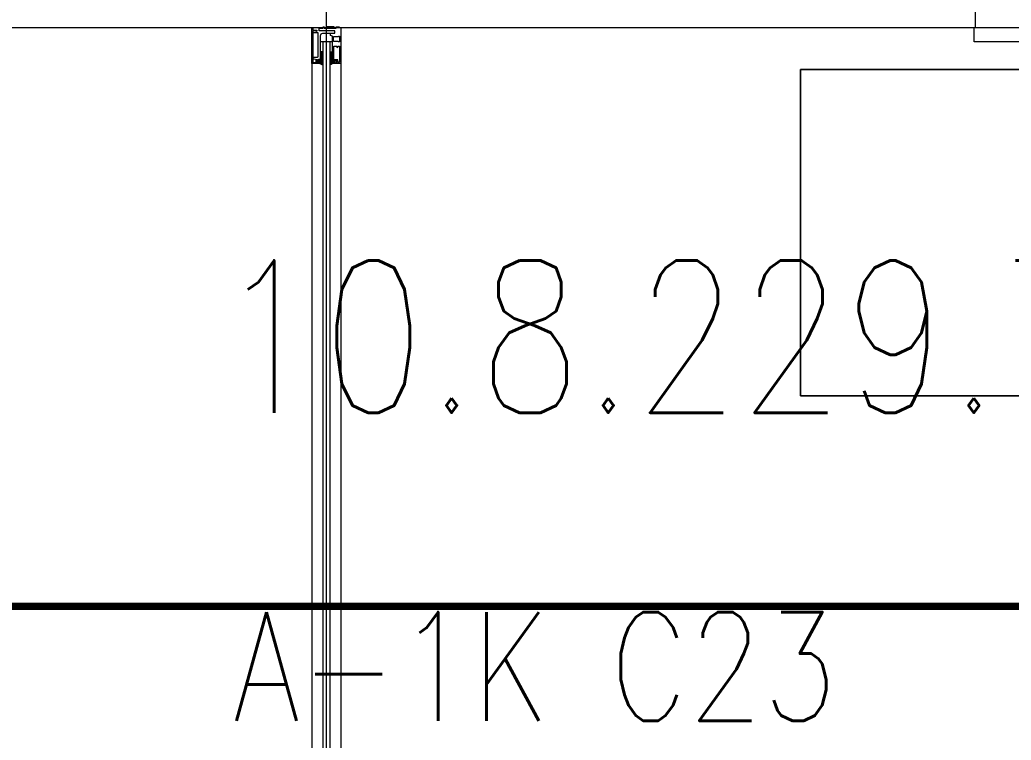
# Model space of a CAD drawing. Extents: x -1281 to 23780, y 0 to 7214.
# Drawn here: x 3655.2 to 3791.9, y 2704.7 to 2804 of the extents above; entities that cross this region are included whole.
import ezdxf
from ezdxf.xclip import XClip

# ---------------------------------------------------------------- set-up
doc = ezdxf.new("R2010")
doc.units = 0
doc.header["$LTSCALE"] = 25
doc.header["$MEASUREMENT"] = 0
doc.header["$XCLIPFRAME"] = 0
doc.linetypes.add('HIDDEN2', pattern=[4.7625, 3.175, -1.5875])
doc.layers.get('0').update_dxf_attribs({"color": 9, "lineweight": 9})
for name, color, linetype, lineweight in [('0 @ 1', 9, 'Continuous', 9), ('05', 9, 'Continuous', 9), ('06D', 9, 'Continuous', 9), ('10', 9, 'Continuous', 9), ('14', 9, 'Continuous', 9), ('15', 9, 'Continuous', 9), ('21', 9, 'Continuous', 9), ('40', 9, 'Continuous', 9), ('40B', 9, 'Continuous', 9), ('E-YAZI', 7, 'Continuous', 30)]:
    doc.layers.add(name, color=color, linetype=linetype, lineweight=lineweight)
doc.styles.add('E-YAZI', font='txttw.shx')
pattern_1 = [(225, (-604.72494, -2171.82614), (-0.0883883476, 0.0883883476), []), (135, (-604.72494, -2171.82614), (0.0883883476, 0.0883883476), [])]

# ---------------------------------------------------------------- blocks, each defined once
blk = doc.blocks.new('Group-41-1')
for p, q in [((384804.5645, 69162.035), (384804.5645, 69161.585)), ((384805.1779, 69162.035), (384804.5645, 69162.035)), ((384805.1779, 69161.585), (384805.1779, 69162.035)), ((384804.5645, 69161.585), (384805.1779, 69161.585))]:
    blk.add_line(p, q)
at = {"flags": 128}
blk.add_lwpolyline([(384804.5645, 69162.035), (384805.1779, 69162.035), (384805.1779, 69161.585), (384804.5645, 69161.585)], close=True, dxfattribs=at)
blk = doc.blocks.new('Group-42-1')
at = {"layer": '05', "color": 7}
blk.add_blockref('Group-41-1', (-1.2267, 0), dxfattribs=at)
blk = doc.blocks.new('fsdfsfsfsfd')
at = {"layer": '06D', "elevation": 0}
blk.add_lwpolyline([(52591.75, -74474.98), (52589.75, -74474.98), (52589.75, -74595.98), (52591.75, -74595.98)], dxfattribs=at)
blk = doc.blocks.new('p-strahle-alüminyumdoğramaprofili')
at = {"layer": '10'}
h = blk.add_hatch(dxfattribs=at)
h.set_pattern_fill('NET', color=256, angle=315, style=0)
h.set_pattern_definition(pattern_1)
h.paths.add_polyline_path([(-4.62, 2.65), (-4.68, 2.65), (-4.72, 2.75), (-4.72, 2.8), (-4.69, 2.8), (-4.69, 2.92), (-4.98, 2.92), (-4.98, 2.8), (-4.95, 2.8), (-4.99, 2.65), (-5.08, 2.66), (-5.25, 2.28), (-5.14, 2.28), (-5.14, 2.33), (-4.98, 2.52, 0.2599), (-4.9, 2.28), (-4.66, 2.28, 0.382682)])
h.paths.add_polyline_path([(-4.86, 2.52), (-4.67, 2.52, -2.16717)], flags=16)
h = blk.add_hatch(dxfattribs=at)
h.set_pattern_fill('NET', color=256, angle=315, style=0)
h.set_pattern_definition([(225, (-608.45214, -2173.53612), (-0.0883883476, 0.0883883476), []), (135, (-608.45214, -2173.53612), (0.0883883476, 0.0883883476), [])])
h.paths.add_polyline_path([(-3.45, 2.28), (-3.45, 2.57), (-4.49, 2.57), (-4.49, 2.28)])
h = blk.add_hatch(dxfattribs=at)
h.set_pattern_fill('NET', color=256, angle=315, style=0)
h.set_pattern_definition([(225, (-629.50454, -2177.58922), (-0.0883883476, 0.0883883476), []), (135, (-629.50454, -2177.58922), (0.0883883476, 0.0883883476), [])])
h.paths.add_polyline_path([(0, 0.68), (0, 1.75), (-0.18, 1.75), (-0.18, 0.68)])
h = blk.add_hatch(dxfattribs=at)
h.set_pattern_fill('NET', color=256, angle=315, style=0)
h.set_pattern_definition(pattern_1)
h.paths.add_polyline_path([(-4.62, 0.88), (-4.68, 0.88), (-4.72, 0.77), (-4.72, 0.73), (-4.69, 0.73), (-4.69, 0.6), (-4.98, 0.6), (-4.98, 0.73), (-4.95, 0.73), (-4.99, 0.88), (-5.08, 0.87), (-5.25, 1.24), (-5.14, 1.24), (-5.14, 1.2), (-4.98, 1.01, -0.2599), (-4.9, 1.24), (-4.66, 1.24, -0.382682)])
h.paths.add_polyline_path([(-4.86, 1), (-4.67, 1, 2.16717)], flags=16)
h = blk.add_hatch(dxfattribs=at)
h.set_pattern_fill('NET', color=256, angle=315, style=0)
h.set_pattern_definition([(225, (-608.45214, -2180.04526), (-0.0883883476, 0.0883883476), []), (135, (-608.45214, -2180.04526), (0.0883883476, 0.0883883476), [])])
h.paths.add_polyline_path([(-3.45, 0.93), (-3.45, 1.24), (-4.49, 1.24), (-4.49, 0.93)])
for points in [[(-0.18, 2.74), (-0.18, 2.21), (0, 2.21), (0, 2.08), (-0.18, 2.08), (-0.18, 0.43), (0, 0.43), (0, 0), (-0.12, 0), (-0.12, -0.24), (-5.09, -0.24), (-5.09, 0.88), (-4.98, 0.88), (-4.94, 0.7), (-4.99, 0.7), (-4.99, 0.33), (-4.71, 0.33), (-4.71, 0.88), (-4.56, 0.88), (-4.52, 0.93), (-1.28, 0.93), (-1.2, 1.22), (-0.9, 1.22), (-0.9, 0.62), (-0.58, 0.62), (-0.58, 2.74)], [(-2.03, 0.78), (-1.35, 0.78), (-1.35, 0.08), (-1.28, 0.04), (-1.28, -0.04), (-2.09, -0.04), (-2.09, 0.1), (-2.03, 0.15)]]:
    blk.add_lwpolyline(points, close=True, dxfattribs=at)
for points in [[(-4.92, 3.6), (-4.92, 3.16), (-4.61, 3.16), (-4.61, 2.87), (-4.52, 2.87), (-4.62, 2.65), (-4.68, 2.65), (-4.72, 2.75), (-4.72, 2.8), (-4.69, 2.8), (-4.69, 3.05), (-4.98, 3.05), (-4.98, 2.8), (-4.95, 2.8), (-4.99, 2.65), (-5.08, 2.66), (-5.07, 3.76), (-0.11, 3.76)], [(-4.69, 2.92), (-4.98, 2.92)], [(-4.52, 2.87), (-4.49, 2.87), (-4.49, 2.26)], [(-5.08, 2.66), (-5.25, 2.28)], [(-4.98, 2.52), (-5.14, 2.33), (-5.14, 2.28)], [(-3.45, 2.26), (-3.45, 2.57)], [(-2.08, 0.93), (-2.08, 2.57)], [(-0.18, 0.68), (0, 0.68), (0, 1.75)], [(-0.18, 1.75), (0, 1.75)], [(-5.09, 0.88), (-5.25, 1.24)], [(-4.98, 1.01), (-5.14, 1.2), (-5.14, 1.24)], [(-4.71, 0.6), (-4.98, 0.6)], [(-2.83, 0.2), (-2.67, 0.2), (-2.67, -0.04), (-4.87, -0.04), (-4.87, 0.19), (-4.57, 0.19), (-4.57, 0.73), (-2.67, 0.73)], [(-4.49, 0.93), (-4.49, 0.93), (-4.49, 1.26)], [(-3.45, 1.26), (-3.45, 0.93)]]:
    blk.add_lwpolyline(points, dxfattribs=at)
for points in [[(-0.57, 3.26), (-0.57, 3.62), (-4.89, 3.62), (-4.89, 3.65, 0.561743), (-4.97, 3.66, 0.595966), (-4.92, 3.6, -2.204878)], [(-4.61, 2.87), (-4.49, 3.45, -0.833203), (-4.18, 3.44, -0.447088)], [(-4.18, 3.44), (-4.18, 2.99, 0.414214), (-4.07, 2.89), (-0.82, 2.89), (-0.82, 3.62)], [(-0.11, 3.76), (-0.11, 3.62), (-0.45, 3.62), (-0.45, 3.14, -1), (-0.66, 3.14)], [(-0.66, 3.14, -0.305404), (-0.57, 3.26, -5.773092)], [(-4.67, 2.52), (-4.86, 2.52, 1)], [(-4.49, 2.57), (-1.23, 2.57, -0.414214), (-0.9, 2.25), (-0.9, 1.22)], [(-4.67, 1), (-4.86, 1, -1)], [(-2.67, 0.73), (-2.67, 0.32), (-2.83, 0.32, 1), (-2.83, 0.2, -1)]]:
    blk.add_lwpolyline(points, format="xyb", dxfattribs=at)
for centre, radius, start, end in [((-4.73, 2.47), 0.253, 168.6676, 234.1258), ((-4.77, 2.44), 0.125, 139.5402, 40.4598), ((-4.84, 2.48), 0.273, 305.9738, 36.4289), ((-4.73, 1.06), 0.253, 125.8742, 191.3324), ((-4.77, 1.08), 0.125, 319.5402, 220.4598), ((-4.84, 1.04), 0.273, 323.5711, 54.0262)]:
    blk.add_arc(centre, radius, start, end, dxfattribs=at)
blk = doc.blocks.new('*U254')
at = {"layer": '06D'}
for points in [[(4.95, 4), (395.29, 4)], [(4.95, 0), (395.28, 0)]]:
    blk.add_lwpolyline(points, dxfattribs=at)
at = {"layer": '15'}
for points in [[(1.96, 2.5), (398.29, 2.5)], [(398.29, 1.5), (1.96, 1.5)]]:
    blk.add_lwpolyline(points, dxfattribs=at)
at = {"layer": '0 @ 1', "linetype": 'Continuous', "xscale": -1}
blk.add_blockref('p-strahle-alüminyumdoğramaprofili', (-0.12, 0.24), dxfattribs=at)
blk = doc.blocks.new('p-zemin kat')
at = {"layer": '14'}
blk.add_lwpolyline([(3533, 2820.22), (3533, 2803), (3787, 2803), (3787, 2820.22)], dxfattribs=at)
at = {"layer": '40'}
blk.add_lwpolyline([(3980.5, 2405), (3364.5, 2405), (3364.5, 2447), (3280.5, 2447), (3280.5, 2743), (3364.5, 2743), (3364.5, 2803), (3980.5, 2803)], close=True, dxfattribs=at)
at = {"layer": '40B'}
for points in [[(3697.5, 2405), (3697.5, 2825), (3287.33, 2825), (3287.33, 2405)], [(3697.5, 2405), (3697.5, 2825), (3990, 2825), (3990, 2405)]]:
    blk.add_lwpolyline(points, close=True, dxfattribs=at)
at = {"xscale": -1, "rotation": 270}
blk.add_blockref('fsdfsfsfsfd', (78382.79, -49788.75), dxfattribs=at)
at = {"linetype": 'Continuous'}
ref = blk.add_blockref('*U254', (3699.5, 2802.97), dxfattribs=dict(at, xscale=-1, rotation=90))
XClip(ref).set_block_clipping_path([(-2.0340631396, -18.0378534572), (393.965937529, 39.4999935675)])

msp = doc.modelspace()

# ---------------------------------------------------------------- linework, layer by layer
at = {"layer": '21', "linetype": 'HIDDEN2', "ltscale": 0.1, "const_width": 1}
msp.add_lwpolyline([(3271.72, 2881.81), (4011.44, 2881.81), (4011.44, 2723.15), (3271.72, 2723.15)], close=True, dxfattribs=at)

# ---------------------------------------------------------------- block references
at = {"layer": '05', "color": 7, "xscale": 100, "yscale": 100, "zscale": 100}
msp.add_blockref('Group-42-1', (-38476570.94, -6913406.33), dxfattribs=at)
at = {"layer": '10'}
msp.add_blockref('p-zemin kat', (0, 0), dxfattribs=at)

# ---------------------------------------------------------------- texts
at = {"layer": 'E-YAZI', "color": 1, "style": 'E-YAZI', "width": 0.8}
msp.add_text('10.8.229.78', height=21, dxfattribs=at).set_placement((3682.36, 2749.85))
at = {"layer": 'E-YAZI', "color": 6, "style": 'E-YAZI', "width": 0.8}
msp.add_text('A-1K C23', height=15, dxfattribs=at).set_placement((3684.61, 2707.35))

doc.saveas('drawing.dxf')
